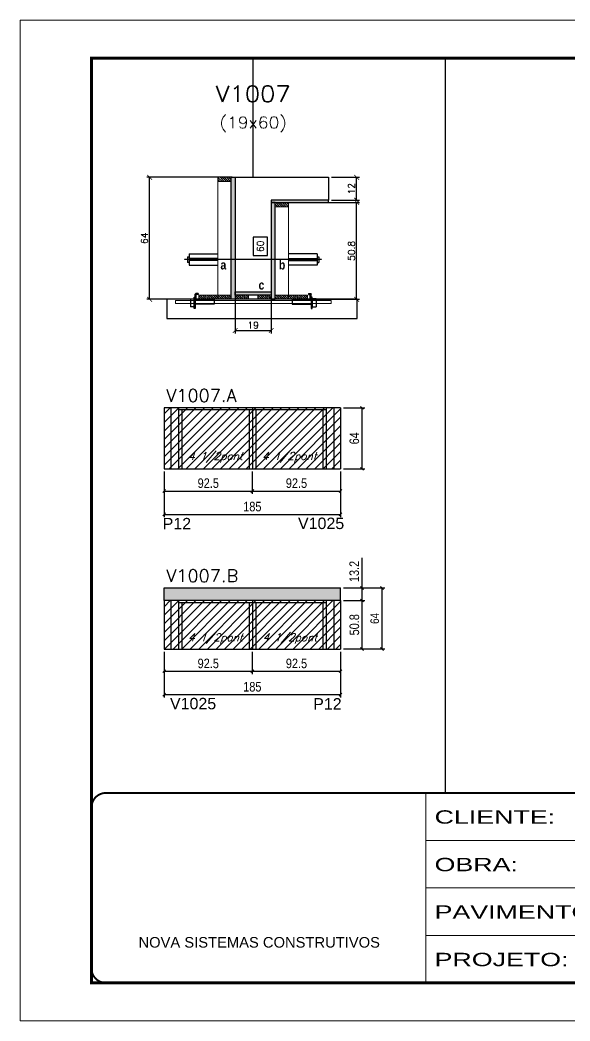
# Model space of a CAD drawing. Extents: x -20960 to -5926, y -2106 to 21915.
# Drawn here: x -10608 to -10032, y 17420 to 18470 of the extents above; entities that cross this region are included whole.
import ezdxf
from ezdxf.enums import TextEntityAlignment as Align

# ---------------------------------------------------------------- set-up
doc = ezdxf.new("R2010")
doc.units = 0
for name, pattern in [('CONTINUO', [0]), ('DASHED', [0.75, 0.5, -0.25]), ('HIDDEN', [0.375, 0.25, -0.125])]:
    doc.linetypes.add(name, pattern=pattern)
for name, color, linetype in [('5', 5, 'Continuous'), ('barrote', 251, 'Continuous'), ('COTA', 241, 'Continuous'), ('Cota Seção (2x)', 4, 'Continuous'), ('detalhes', 4, 'Continuous'), ('Painéis', 200, 'Continuous'), ('presilha', 1, 'Continuous'), ('Reaproveitamento', 251, 'Continuous'), ('SARR_2.2x7', 40, 'Continuous'), ('SARR_3.5x7', 81, 'Continuous'), ('TENSOR', 3, 'Continuous'), ('texto', 7, 'Continuous'), ('Texto de Titulo', 7, 'Continuous'), ('Texto Qtd Sarr', 242, 'Continuous')]:
    doc.layers.add(name, color=color, linetype=linetype)
for name, color, linetype, lineweight in [('CONCRETO', 251, 'Continuous', 25), ('Folhas', 255, 'Continuous', 9), ('Hachura', 251, 'Continuous', 9), ('Madeira', 126, 'Continuous', 18), ('SARRAFO DE PRESSAO', 251, 'DASHED', 9), ('SCO-___-LAJ', 2, 'Continuous', 0), ('Texto Seção', 7, 'Continuous', 15)]:
    doc.layers.add(name, color=color, linetype=linetype, lineweight=lineweight)
doc.styles.add('ARIAL', font='arial.ttf')
doc.styles.add('COTA TECNICA', font='techl___.ttf', dxfattribs={"height": 10})
doc.styles.add('COTA TECNICA-50', font='techl___.ttf', dxfattribs={"height": 9})
doc.styles.add('REGUA-120', font='ROMANS.shx', dxfattribs={"height": 15})
doc.styles.add('Romans', font='romans.shx')
doc.styles.get("Standard").update_dxf_attribs({"font": 'arial.ttf'})
doc.styles.add('TECNICA', font='techb___.ttf', dxfattribs={"height": 10})
doc.styles.add('Tecnologia', font='')
doc.styles.get('Tecnologia').set_extended_font_data('Forgotten Futurist')
doc.dimstyles.new('COTA PAINEL-50', dxfattribs={"dimtxt": 9, "dimasz": 3, "dimexe": 3, "dimexo": 3, "dimgap": 3, "dimtad": 1, "dimdec": 1, "dimzin": 12, "dimdsep": 46, "dimtxsty": 'COTA TECNICA-50', "dimblk1": 'OBLIQUE', "dimblk2": 'OBLIQUE', "dimsah": 1, "dimcen": 0.9, "dimclrd": 4, "dimclre": 4, "dimclrt": 240, "dimadec": 1, "dimazin": 3, "dimtfac": 1, "dimtdec": 1, "dimtmove": 0, "dimatfit": 3, "dimfxl": 1, "dimtolj": 1, "dimtzin": 12, "dimarcsym": 0})
doc.dimstyles.new('Cota Seção (2x)', dxfattribs={"dimtxt": 7, "dimasz": 5, "dimexe": 3, "dimexo": 3, "dimgap": 2, "dimtad": 3, "dimdec": 1, "dimlfac": 0.5, "dimzin": 12, "dimdsep": 46, "dimtxsty": 'Romans', "dimblk": 'ARCHTICK', "dimcen": 0, "dimclrd": 4, "dimclre": 4, "dimclrt": 1, "dimadec": 1, "dimazin": 3, "dimtfac": 1, "dimtdec": 1, "dimtmove": 0, "dimatfit": 3, "dimldrblk": 'OBLIQUE', "dimfxl": 1, "dimtolj": 1, "dimtzin": 12, "dimarcsym": 0})
doc.dimstyles.new('Cota Seção interna', dxfattribs={"dimtxt": 7, "dimasz": 6, "dimexe": 0.18, "dimexo": 2, "dimgap": -4, "dimtad": 3, "dimdec": 1, "dimlfac": 0.5, "dimzin": 12, "dimdsep": 46, "dimtxsty": 'Romans', "dimblk": 'ARCHTICK', "dimcen": 0.09, "dimse1": 1, "dimse2": 1, "dimsd1": 1, "dimsd2": 1, "dimclrd": 180, "dimclre": 5, "dimclrt": 1, "dimadec": 0, "dimazin": 3, "dimtfac": 1, "dimtdec": 1, "dimtofl": 0, "dimtmove": 0, "dimatfit": 3, "dimldrblk": 'ARCHTICK', "dimfxl": 1, "dimtolj": 1, "dimtzin": 0, "dimarcsym": 0})
doc.dimstyles.new('PAINEL', dxfattribs={"dimtxt": 10, "dimasz": 3, "dimexe": 3, "dimexo": 3, "dimgap": 3, "dimtad": 1, "dimdec": 1, "dimzin": 12, "dimdsep": 46, "dimtxsty": 'COTA TECNICA', "dimblk1": 'OBLIQUE', "dimblk2": 'OBLIQUE', "dimsah": 1, "dimcen": 0.9, "dimclrd": 4, "dimclre": 4, "dimclrt": 240, "dimadec": 1, "dimazin": 3, "dimtfac": 1, "dimtdec": 1, "dimtmove": 0, "dimatfit": 3, "dimfxl": 1, "dimtolj": 1, "dimtzin": 12, "dimarcsym": 0})
pattern_1 = [(315, (12573.6271, 9947.0219), (1.12253202, 1.12253202), [])]
pattern_2 = [(315, (12573.6271, 9873.4219), (1.12253202, 1.12253202), [])]

# ---------------------------------------------------------------- blocks, each defined once
blk = doc.blocks.new('9999999999')
at = {"color": 30, "linetype": 'CONTINUO'}
for p, q in [((98564.6, 34230.2), (98564.6, 34429.4)), ((98564.6, 34379.6), (99584, 34379.6)), ((98564.6, 34329.8), (99488, 34329.8)), ((98564.6, 34280), (99488, 34280))]:
    blk.add_line(p, q, dxfattribs=at)
at = {"color": 30, "linetype": 'CONTINUO', "const_width": 2}
blk.add_lwpolyline([(99584, 34230.2), (99584, 34414.4, 0.414214), (99569, 34429.4), (98229, 34429.4, 0.414214), (98214, 34414.4), (98214, 34245.2, 0.414214), (98229, 34230.2), (99584, 34230.2)], format="xyb", dxfattribs=at)
at = {"layer": 'Folhas'}
blk.add_lwpolyline([(98139, 34190.2), (99624, 34190.2), (99624, 35240.2), (98139, 35240.2)], close=True, dxfattribs=at)
at = {"layer": 'Folhas', "color": 30, "const_width": 3}
blk.add_lwpolyline([(98214, 34230.2), (99584, 34230.2), (99584, 35200.2), (98214, 35200.2)], close=True, dxfattribs=at)
at = {"color": 7, "linetype": 'Continuous', "ltscale": 5, "style": 'ARIAL'}
blk.add_text('NOVA SISTEMAS CONSTRUTIVOS', height=11.059, dxfattribs=at).set_placement((98263.2, 34267.2))
at = {"layer": 'Folhas', "color": 7, "style": 'Tecnologia', "width": 1.5}
for s, p in [('CLIENTE:', (98573.7, 34397.2)), ('OBRA:', (98573.7, 34347.3)), ('PAVIMENTO:', (98573.7, 34297.5)), ('PROJETO:', (98573.7, 34247.7))]:
    blk.add_text(s, height=14, dxfattribs=at).set_placement(p)
blk = doc.blocks.new('titulo1')
at = {"layer": 'Defpoints', "color": 252, "linetype": 'HIDDEN', "ltscale": 2}
blk.add_line((0, 0), (0, 125), dxfattribs=at)
at = {"layer": 'Defpoints', "style": 'Romans', "oblique": 15}
blk.add_attdef('FOLHA', text='', height=10, dxfattribs=at).set_placement((0, 15.6), align=Align.MIDDLE_CENTER)
at = {"layer": 'Texto Qtd Sarr', "color": 3, "style": 'Romans', "oblique": 15}
for tag, height, p in [('TITULO', 17, (0, 71.4)), ('SEÇÃO', 12, (0, 41.5))]:
    blk.add_attdef(tag, text='', height=height, dxfattribs=at).set_placement(p, align=Align.MIDDLE_CENTER)
blk = doc.blocks.new('_ArchTick')
at = {"color": 0, "linetype": 'ByBlock', "const_width": 0.15}
blk.add_lwpolyline([(-0.5, -0.5), (0.5, 0.5)], dxfattribs=at)
blk = doc.blocks.new('*D6729')
at = {"layer": 'COTA', "color": 4, "lineweight": -2, "transparency": 16777216}
for p, q in [((-10386, 18304.7), (-10475.6, 18304.7)), ((-10472.6, 18176.7), (-10472.6, 18304.7)), ((-10424, 18176.7), (-10475.6, 18176.7))]:
    blk.add_line(p, q, dxfattribs=at)
at = {"layer": 'Defpoints', "color": 0, "transparency": 16777216}
for p in [(-10472.6, 18304.7), (-10383, 18304.7), (-10421, 18176.7)]:
    blk.add_point(p, dxfattribs=at)
at = {"layer": 'COTA', "color": 4, "lineweight": -2, "transparency": 16777216, "xscale": 5, "yscale": 5, "zscale": 5}
for p, rotation in [((-10472.6, 18304.7), 90), ((-10472.6, 18176.7), 270)]:
    blk.add_blockref('_ArchTick', p, dxfattribs=dict(at, rotation=rotation))
at = {"layer": 'COTA', "color": 1, "transparency": 16777216, "insert": (-10478.1, 18240.7), "char_height": 7, "attachment_point": 5, "rotation": 90, "style": 'Romans'}
blk.add_mtext('\\A1;64', dxfattribs=at)
blk = doc.blocks.new('_Oblique')
at = {"color": 0, "linetype": 'ByBlock', "lineweight": -2}
blk.add_line((-0.5, -0.5), (0.5, 0.5), dxfattribs=at)
blk = doc.blocks.new('*D6730')
at = {"layer": 'COTA', "color": 4, "lineweight": -2, "transparency": 16777216}
for p, q in [((-10324, 18278.3), (-10252.5, 18278.3)), ((-10255.5, 18176.7), (-10255.5, 18278.3)), ((-10304, 18176.7), (-10252.5, 18176.7))]:
    blk.add_line(p, q, dxfattribs=at)
at = {"layer": 'Defpoints', "color": 0, "transparency": 16777216}
for p in [(-10327, 18278.3), (-10255.5, 18278.3), (-10307, 18176.7)]:
    blk.add_point(p, dxfattribs=at)
at = {"layer": 'COTA', "color": 4, "lineweight": -2, "transparency": 16777216, "xscale": 5, "yscale": 5, "zscale": 5}
for p, rotation in [((-10255.5, 18278.3), 90), ((-10255.5, 18176.7), 270)]:
    blk.add_blockref('_ArchTick', p, dxfattribs=dict(at, rotation=rotation))
at = {"layer": 'COTA', "color": 1, "transparency": 16777216, "insert": (-10261, 18227.5), "char_height": 7, "attachment_point": 5, "rotation": 90, "style": 'Romans'}
blk.add_mtext('\\A1;50.8', dxfattribs=at)
blk = doc.blocks.new('*D6731')
at = {"layer": 'Cota Seção (2x)', "color": 180, "lineweight": -2, "transparency": 16777216}
for p, q in [((-10349, 18241.8), (-10364, 18241.8)), ((-10364, 18241.8), (-10364, 18222.8)), ((-10349, 18222.8), (-10349, 18241.8)), ((-10364, 18222.8), (-10349, 18222.8))]:
    blk.add_line(p, q, dxfattribs=at)
at = {"layer": 'Defpoints', "color": 0, "transparency": 16777216}
for p in [(-10345, 18304.7), (-10345, 18304.7), (-10345, 18184.7)]:
    blk.add_point(p, dxfattribs=at)
at = {"layer": 'Cota Seção (2x)', "color": 1, "transparency": 16777216, "insert": (-10356.5, 18232.3), "char_height": 7, "attachment_point": 5, "rotation": 90, "style": 'Romans'}
blk.add_mtext('\\A1;60', dxfattribs=at)
blk = doc.blocks.new('PRESILHA METÁLICA 1')
at = {"layer": 'presilha'}
for p, q in [((7.5, 10.6), (7.5, 19.9)), ((12, 21), (8.6, 21)), ((9, 11.6), (9, 18.9)), ((12, 19.5), (9.6, 19.5)), ((12, 21), (12, 19.5)), ((0, 13), (6, 13)), ((0, 13), (0, 0)), ((6, 0), (0, 0)), ((6, 15.5), (7.5, 15.5)), ((6, -2.5), (6, 15.5)), ((6, 13), (6, 0)), ((7.5, 15.5), (7.5, -2.5)), ((37.5, 4.1), (7.5, 4.1)), ((37.5, 11), (9.6, 11)), ((37.5, 11), (37.5, 4.1)), ((7.5, -2.5), (6, -2.5))]:
    blk.add_line(p, q, dxfattribs=at)
for centre, radius, start, end in [((8.6, 19.9), 1.14, 90, 180), ((9.6, 18.9), 0.57, 90, 180), ((9.6, 11.6), 0.57, 180, 270)]:
    blk.add_arc(centre, radius, start, end, dxfattribs=at)
blk = doc.blocks.new('*D6732')
at = {"layer": 'COTA', "color": 4, "lineweight": -2, "transparency": 16777216}
for p, q in [((-10383, 18178.1), (-10383, 18141)), ((-10345, 18178.1), (-10345, 18141)), ((-10383, 18144), (-10345, 18144))]:
    blk.add_line(p, q, dxfattribs=at)
at = {"layer": 'Defpoints', "color": 0, "transparency": 16777216}
for p in [(-10383, 18181.1), (-10345, 18181.1), (-10345, 18144)]:
    blk.add_point(p, dxfattribs=at)
at = {"layer": 'COTA', "color": 4, "lineweight": -2, "transparency": 16777216, "xscale": 5, "yscale": 5, "zscale": 5, "rotation": 180}
blk.add_blockref('_ArchTick', (-10383, 18144), dxfattribs=at)
at = {"layer": 'COTA', "color": 4, "lineweight": -2, "transparency": 16777216, "xscale": 5, "yscale": 5, "zscale": 5}
blk.add_blockref('_ArchTick', (-10345, 18144), dxfattribs=at)
at = {"layer": 'COTA', "color": 1, "transparency": 16777216, "insert": (-10364, 18149.5), "char_height": 7, "attachment_point": 5, "style": 'Romans'}
blk.add_mtext('\\A1;19', dxfattribs=at)
blk = doc.blocks.new('*D6733')
at = {"layer": 'COTA', "color": 4, "linetype": 'ByBlock', "lineweight": -2, "transparency": 16777216}
for p, q in [((-10269.4, 18062.9), (-10246.8, 18062.9)), ((-10249.8, 17998.9), (-10249.8, 18062.9)), ((-10269.4, 17998.9), (-10246.8, 17998.9))]:
    blk.add_line(p, q, dxfattribs=at)
at = {"layer": 'Defpoints', "color": 0, "linetype": 'ByBlock', "transparency": 16777216}
for p in [(-10272.4, 18062.9), (-10249.8, 18062.9), (-10272.4, 17998.9)]:
    blk.add_point(p, dxfattribs=at)
at = {"layer": 'COTA', "color": 4, "linetype": 'ByBlock', "lineweight": -2, "transparency": 16777216, "xscale": 3, "yscale": 3, "zscale": 3}
for p, rotation in [((-10249.8, 18062.9), 90), ((-10249.8, 17998.9), 270)]:
    blk.add_blockref('_Oblique', p, dxfattribs=dict(at, rotation=rotation))
at = {"layer": 'COTA', "color": 240, "linetype": 'ByBlock', "transparency": 16777216, "insert": (-10257.9, 18030.9), "char_height": 10, "attachment_point": 5, "rotation": 90, "style": 'COTA TECNICA'}
blk.add_mtext('\\A1;64', dxfattribs=at)
blk = doc.blocks.new('*D6754')
at = {"layer": 'COTA', "color": 4, "lineweight": -2, "transparency": 16777216}
for p, q in [((-10457.4, 17995.9), (-10457.4, 17972.6)), ((-10364.9, 17995.9), (-10364.9, 17972.6)), ((-10457.4, 17975.6), (-10364.9, 17975.6))]:
    blk.add_line(p, q, dxfattribs=at)
at = {"layer": 'Defpoints', "color": 0, "transparency": 16777216}
for p in [(-10457.4, 17998.9), (-10364.9, 17998.9), (-10364.9, 17975.6)]:
    blk.add_point(p, dxfattribs=at)
at = {"layer": 'COTA', "color": 4, "lineweight": -2, "transparency": 16777216, "xscale": 3, "yscale": 3, "zscale": 3, "rotation": 180}
blk.add_blockref('_Oblique', (-10457.4, 17975.6), dxfattribs=at)
at = {"layer": 'COTA', "color": 4, "lineweight": -2, "transparency": 16777216, "xscale": 3, "yscale": 3, "zscale": 3}
blk.add_blockref('_Oblique', (-10364.9, 17975.6), dxfattribs=at)
at = {"layer": 'COTA', "color": 240, "transparency": 16777216, "insert": (-10411.1, 17983.8), "char_height": 10, "attachment_point": 5, "style": 'COTA TECNICA'}
blk.add_mtext('\\A1;92.5', dxfattribs=at)
blk = doc.blocks.new('*D6755')
at = {"layer": 'COTA', "color": 4, "lineweight": -2, "transparency": 16777216}
for p, q in [((-10364.9, 17995.9), (-10364.9, 17972.6)), ((-10272.4, 17995.9), (-10272.4, 17972.6)), ((-10364.9, 17975.6), (-10272.4, 17975.6))]:
    blk.add_line(p, q, dxfattribs=at)
at = {"layer": 'Defpoints', "color": 0, "transparency": 16777216}
for p in [(-10364.9, 17998.9), (-10272.4, 17998.9), (-10272.4, 17975.6)]:
    blk.add_point(p, dxfattribs=at)
at = {"layer": 'COTA', "color": 4, "lineweight": -2, "transparency": 16777216, "xscale": 3, "yscale": 3, "zscale": 3, "rotation": 180}
blk.add_blockref('_Oblique', (-10364.9, 17975.6), dxfattribs=at)
at = {"layer": 'COTA', "color": 4, "lineweight": -2, "transparency": 16777216, "xscale": 3, "yscale": 3, "zscale": 3}
blk.add_blockref('_Oblique', (-10272.4, 17975.6), dxfattribs=at)
at = {"layer": 'COTA', "color": 240, "transparency": 16777216, "insert": (-10318.6, 17983.8), "char_height": 10, "attachment_point": 5, "style": 'COTA TECNICA'}
blk.add_mtext('\\A1;92.5', dxfattribs=at)
blk = doc.blocks.new('*D6756')
at = {"layer": 'COTA', "color": 4, "lineweight": -2, "ltscale": 25, "transparency": 16777216}
for p, q in [((-10457.4, 17995.9), (-10457.4, 17948.1)), ((-10272.4, 17995.9), (-10272.4, 17948.1)), ((-10457.4, 17951.1), (-10272.4, 17951.1))]:
    blk.add_line(p, q, dxfattribs=at)
at = {"layer": 'Defpoints', "color": 0, "ltscale": 25, "transparency": 16777216}
for p in [(-10457.4, 17998.9), (-10272.4, 17998.9), (-10272.4, 17951.1)]:
    blk.add_point(p, dxfattribs=at)
at = {"layer": 'COTA', "color": 4, "lineweight": -2, "ltscale": 25, "transparency": 16777216, "xscale": 3, "yscale": 3, "zscale": 3, "rotation": 180}
blk.add_blockref('_Oblique', (-10457.4, 17951.1), dxfattribs=at)
at = {"layer": 'COTA', "color": 4, "lineweight": -2, "ltscale": 25, "transparency": 16777216, "xscale": 3, "yscale": 3, "zscale": 3}
blk.add_blockref('_Oblique', (-10272.4, 17951.1), dxfattribs=at)
at = {"layer": 'COTA', "color": 240, "ltscale": 25, "transparency": 16777216, "insert": (-10364.9, 17959.2), "char_height": 10, "attachment_point": 5, "style": 'COTA TECNICA'}
blk.add_mtext('\\A1;185', dxfattribs=at)
blk = doc.blocks.new('*D6734')
at = {"layer": 'COTA', "color": 4, "linetype": 'ByBlock', "lineweight": -2, "transparency": 16777216}
for p, q in [((-10269.4, 17860.7), (-10246.8, 17860.7)), ((-10249.8, 17809.9), (-10249.8, 17860.7)), ((-10269.4, 17809.9), (-10246.8, 17809.9))]:
    blk.add_line(p, q, dxfattribs=at)
at = {"layer": 'Defpoints', "color": 0, "linetype": 'ByBlock', "transparency": 16777216}
for p in [(-10272.4, 17860.7), (-10249.8, 17860.7), (-10272.4, 17809.9)]:
    blk.add_point(p, dxfattribs=at)
at = {"layer": 'COTA', "color": 4, "linetype": 'ByBlock', "lineweight": -2, "transparency": 16777216, "xscale": 3, "yscale": 3, "zscale": 3}
for p, rotation in [((-10249.8, 17860.7), 90), ((-10249.8, 17809.9), 270)]:
    blk.add_blockref('_Oblique', p, dxfattribs=dict(at, rotation=rotation))
at = {"layer": 'COTA', "color": 240, "linetype": 'ByBlock', "transparency": 16777216, "insert": (-10257.9, 17835.3), "char_height": 10, "attachment_point": 5, "rotation": 90, "style": 'COTA TECNICA'}
blk.add_mtext('\\A1;50.8', dxfattribs=at)
blk = doc.blocks.new('*D6757')
at = {"layer": 'COTA', "color": 4, "lineweight": -2, "transparency": 16777216}
for p, q in [((-10457.4, 17806.9), (-10457.4, 17783.6)), ((-10364.9, 17806.9), (-10364.9, 17783.6)), ((-10457.4, 17786.6), (-10364.9, 17786.6))]:
    blk.add_line(p, q, dxfattribs=at)
at = {"layer": 'Defpoints', "color": 0, "transparency": 16777216}
for p in [(-10457.4, 17809.9), (-10364.9, 17809.9), (-10364.9, 17786.6)]:
    blk.add_point(p, dxfattribs=at)
at = {"layer": 'COTA', "color": 4, "lineweight": -2, "transparency": 16777216, "xscale": 3, "yscale": 3, "zscale": 3, "rotation": 180}
blk.add_blockref('_Oblique', (-10457.4, 17786.6), dxfattribs=at)
at = {"layer": 'COTA', "color": 4, "lineweight": -2, "transparency": 16777216, "xscale": 3, "yscale": 3, "zscale": 3}
blk.add_blockref('_Oblique', (-10364.9, 17786.6), dxfattribs=at)
at = {"layer": 'COTA', "color": 240, "transparency": 16777216, "insert": (-10411.1, 17794.7), "char_height": 10, "attachment_point": 5, "style": 'COTA TECNICA'}
blk.add_mtext('\\A1;92.5', dxfattribs=at)
blk = doc.blocks.new('*D6758')
at = {"layer": 'COTA', "color": 4, "lineweight": -2, "transparency": 16777216}
for p, q in [((-10364.9, 17806.9), (-10364.9, 17783.6)), ((-10272.4, 17806.9), (-10272.4, 17783.6)), ((-10364.9, 17786.6), (-10272.4, 17786.6))]:
    blk.add_line(p, q, dxfattribs=at)
at = {"layer": 'Defpoints', "color": 0, "transparency": 16777216}
for p in [(-10364.9, 17809.9), (-10272.4, 17809.9), (-10272.4, 17786.6)]:
    blk.add_point(p, dxfattribs=at)
at = {"layer": 'COTA', "color": 4, "lineweight": -2, "transparency": 16777216, "xscale": 3, "yscale": 3, "zscale": 3, "rotation": 180}
blk.add_blockref('_Oblique', (-10364.9, 17786.6), dxfattribs=at)
at = {"layer": 'COTA', "color": 4, "lineweight": -2, "transparency": 16777216, "xscale": 3, "yscale": 3, "zscale": 3}
blk.add_blockref('_Oblique', (-10272.4, 17786.6), dxfattribs=at)
at = {"layer": 'COTA', "color": 240, "transparency": 16777216, "insert": (-10318.6, 17794.7), "char_height": 10, "attachment_point": 5, "style": 'COTA TECNICA'}
blk.add_mtext('\\A1;92.5', dxfattribs=at)
blk = doc.blocks.new('*D6759')
at = {"layer": 'COTA', "color": 4, "lineweight": -2, "ltscale": 25, "transparency": 16777216}
for p, q in [((-10457.4, 17806.9), (-10457.4, 17759)), ((-10272.4, 17806.9), (-10272.4, 17759)), ((-10457.4, 17762), (-10272.4, 17762))]:
    blk.add_line(p, q, dxfattribs=at)
at = {"layer": 'Defpoints', "color": 0, "ltscale": 25, "transparency": 16777216}
for p in [(-10457.4, 17809.9), (-10272.4, 17809.9), (-10272.4, 17762)]:
    blk.add_point(p, dxfattribs=at)
at = {"layer": 'COTA', "color": 4, "lineweight": -2, "ltscale": 25, "transparency": 16777216, "xscale": 3, "yscale": 3, "zscale": 3, "rotation": 180}
blk.add_blockref('_Oblique', (-10457.4, 17762), dxfattribs=at)
at = {"layer": 'COTA', "color": 4, "lineweight": -2, "ltscale": 25, "transparency": 16777216, "xscale": 3, "yscale": 3, "zscale": 3}
blk.add_blockref('_Oblique', (-10272.4, 17762), dxfattribs=at)
at = {"layer": 'COTA', "color": 240, "ltscale": 25, "transparency": 16777216, "insert": (-10364.9, 17770.2), "char_height": 10, "attachment_point": 5, "style": 'COTA TECNICA'}
blk.add_mtext('\\A1;185', dxfattribs=at)
blk = doc.blocks.new('*D6760')
at = {"layer": 'COTA', "color": 4, "lineweight": -2, "ltscale": 25, "transparency": 16777216}
for p, q in [((-10249.8, 17873.9), (-10249.8, 17905.6)), ((-10269.4, 17873.9), (-10246.8, 17873.9)), ((-10249.8, 17860.7), (-10249.8, 17873.9)), ((-10269.4, 17860.7), (-10246.8, 17860.7))]:
    blk.add_line(p, q, dxfattribs=at)
at = {"layer": 'Defpoints', "color": 0, "ltscale": 25, "transparency": 16777216}
for p in [(-10272.4, 17873.9), (-10249.8, 17873.9), (-10272.4, 17860.7)]:
    blk.add_point(p, dxfattribs=at)
at = {"layer": 'COTA', "color": 4, "lineweight": -2, "ltscale": 25, "transparency": 16777216, "xscale": 3, "yscale": 3, "zscale": 3}
for p, rotation in [((-10249.8, 17873.9), 90), ((-10249.8, 17860.7), 270)]:
    blk.add_blockref('_Oblique', p, dxfattribs=dict(at, rotation=rotation))
at = {"layer": 'COTA', "color": 240, "ltscale": 25, "transparency": 16777216, "insert": (-10258, 17891.2), "char_height": 10, "attachment_point": 5, "rotation": 90, "style": 'COTA TECNICA'}
blk.add_mtext('\\A1;13.2', dxfattribs=at)
blk = doc.blocks.new('*D6761')
at = {"layer": 'COTA', "color": 4, "lineweight": -2, "transparency": 16777216}
for p, q in [((-10282, 18304.7), (-10252.5, 18304.7)), ((-10255.5, 18280.7), (-10255.5, 18304.7)), ((-10282, 18280.7), (-10252.5, 18280.7))]:
    blk.add_line(p, q, dxfattribs=at)
at = {"layer": 'Defpoints', "color": 0, "transparency": 16777216}
for p in [(-10285, 18304.7), (-10255.5, 18304.7), (-10285, 18280.7)]:
    blk.add_point(p, dxfattribs=at)
at = {"layer": 'COTA', "color": 4, "lineweight": -2, "transparency": 16777216, "xscale": 5, "yscale": 5, "zscale": 5}
for p, rotation in [((-10255.5, 18304.7), 90), ((-10255.5, 18280.7), 270)]:
    blk.add_blockref('_ArchTick', p, dxfattribs=dict(at, rotation=rotation))
at = {"layer": 'COTA', "color": 1, "transparency": 16777216, "insert": (-10261, 18292.7), "char_height": 7, "attachment_point": 5, "rotation": 90, "style": 'Romans'}
blk.add_mtext('\\A1;12', dxfattribs=at)
blk = doc.blocks.new('*D6762')
at = {"layer": 'COTA', "color": 4, "lineweight": -2, "transparency": 16777216}
for p, q in [((-10269.4, 17873.9), (-10225.9, 17873.9)), ((-10228.9, 17809.9), (-10228.9, 17873.9)), ((-10269.4, 17809.9), (-10225.9, 17809.9))]:
    blk.add_line(p, q, dxfattribs=at)
at = {"layer": 'Defpoints', "color": 0, "transparency": 16777216}
for p in [(-10272.4, 17873.9), (-10228.9, 17873.9), (-10272.4, 17809.9)]:
    blk.add_point(p, dxfattribs=at)
at = {"layer": 'COTA', "color": 4, "lineweight": -2, "transparency": 16777216, "xscale": 3, "yscale": 3, "zscale": 3}
for p, rotation in [((-10228.9, 17873.9), 90), ((-10228.9, 17809.9), 270)]:
    blk.add_blockref('_Oblique', p, dxfattribs=dict(at, rotation=rotation))
at = {"layer": 'COTA', "color": 240, "transparency": 16777216, "insert": (-10236.5, 17841.9), "char_height": 9, "attachment_point": 5, "rotation": 90, "style": 'COTA TECNICA-50'}
blk.add_mtext('\\A1;64', dxfattribs=at)

msp = doc.modelspace()

# ---------------------------------------------------------------- hatches: boundary and pattern name
at = {"layer": 'COTA', "linetype": 'ByBlock'}
h = msp.add_hatch(dxfattribs=at)
h.set_pattern_fill('AR-CONC', color=256, scale=0.03)
h.set_pattern_definition([(50, (-153550.853, -6823.5096), (5.46554007, -0.47817257), [0.5715, -6.2865]), (355, (-153550.853, -6823.5096), (-1.05730264, 5.73170536), [0.4572, -5.02921753]), (100.4514447, (-153550.3974, -6823.5495), (4.40823741, 5.25353256), [0.48570026, -5.34270734]), (46.1842, (-153550.853, -6821.9856), (8.13237123, -1.26126984), [0.85725, -9.42975]), (96.6355576, (-153550.175, -6822.091), (7.122124, 7.42278374), [0.7285507, -8.01406824]), (351.184151, (-153550.853, -6821.986), (7.122124, 7.42278374), [0.685799, -7.54379196]), (21, (-153550.091, -6822.3666), (4.54843174, -3.06795595), [0.5715, -6.2865]), (326, (-153550.091, -6822.3666), (1.85406085, 5.52563898), [0.4572, -5.0292]), (71.451445, (-153549.712, -6822.6223), (6.40249258, 2.45768307), [0.48570026, -5.34269813]), (37.5, (-153550.853, -6823.5096), (0.092658098, 2.536651166), [0, -4.96824, 0, -5.1054, 0, -5.04825]), (7.5, (-153550.853, -6823.5096), (2.004589875, 3.005417245), [0, -2.91084, 0, -4.85394, 0, -1.92405]), (327.5, (-153552.5522, -6823.5096), (4.067717855, -0.17186232), [0, -1.905, 0, -5.9436, 0, -7.8867]), (317.5, (-153553.314, -6823.5096), (4.44387544, 0.76279473), [0, -2.4765, 0, -3.94716, 0, -5.6007])])
h.paths.add_polyline_path([(-10457.39, 17860.66), (-10293.39, 17860.66), (-10293.39, 17860.66), (-10272.39, 17860.66), (-10272.39, 17873.86), (-10457.39, 17873.86)])
at = {"layer": 'Hachura'}
h = msp.add_hatch(dxfattribs=at)
h.set_pattern_fill('ANSI31', color=256, scale=0.5, angle=270, style=0)
h.set_pattern_definition([(315, (12573.6271, 9997.0219), (1.12253202, 1.12253202), [])])
h.paths.add_polyline_path([(-10386.99, 18300.27), (-10386.99, 18304.67), (-10400.99, 18304.67), (-10400.99, 18300.27)])
h = msp.add_hatch(color=256, dxfattribs=at)
h.dxf.hatch_style = 1
h.paths.add_polyline_path([(-10386.99, 18304.67), (-10382.99, 18304.67), (-10382.99, 18176.67), (-10386.99, 18176.67)])
h = msp.add_hatch(color=256, dxfattribs=at)
h.dxf.hatch_style = 1
h.paths.add_polyline_path([(-10284.99, 18278.27), (-10284.99, 18280.67), (-10344.99, 18280.67), (-10344.99, 18278.27)])
h = msp.add_hatch(color=256, dxfattribs=at)
h.dxf.hatch_style = 1
h.paths.add_polyline_path([(-10341, 18278.27), (-10345, 18278.27), (-10344.99, 18176.67), (-10340.99, 18176.67)])
h = msp.add_hatch(dxfattribs=at)
h.set_pattern_fill('ANSI31', color=256, scale=0.5, angle=270, style=0)
h.set_pattern_definition([(315, (12573.6368, 9970.6219), (1.12253202, 1.12253202), [])])
h.paths.add_polyline_path([(-10341, 18273.87), (-10341, 18278.27), (-10327, 18278.27), (-10327, 18273.87)])
h = msp.add_hatch(dxfattribs=at)
h.set_pattern_fill('ANSI31', color=256, scale=0.5, angle=270, style=0)
h.set_pattern_definition(pattern_1)
h.paths.add_polyline_path([(-10420.99, 18176.67), (-10420.99, 18181.07), (-10400.99, 18181.07), (-10400.99, 18176.67)])
h = msp.add_hatch(dxfattribs=at)
h.set_pattern_fill('ANSI31', color=256, scale=0.5, angle=270, style=0)
h.set_pattern_definition(pattern_2)
h.paths.add_polyline_path([(-10386.99, 18176.67), (-10386.99, 18181.07), (-10400.99, 18181.07), (-10400.99, 18176.67)])
h = msp.add_hatch(color=256, dxfattribs=at)
h.dxf.hatch_style = 1
h.paths.add_polyline_path([(-10382.99, 18181.07), (-10382.99, 18184.67), (-10344.99, 18184.67), (-10344.99, 18181.07)])
h = msp.add_hatch(dxfattribs=at)
h.set_pattern_fill('ANSI31', color=256, scale=0.5, angle=270, style=0)
h.set_pattern_definition([(315, (12591.6271, 9873.4219), (1.12253202, 1.12253202), [])])
h.paths.add_polyline_path([(-10368.99, 18176.67), (-10368.99, 18181.07), (-10382.99, 18181.07), (-10382.99, 18176.67)])
h = msp.add_hatch(dxfattribs=at)
h.set_pattern_fill('ANSI31', color=256, scale=0.5, angle=270, style=0)
h.set_pattern_definition([(315, (12615.6268, 9873.4219), (1.12253202, 1.12253202), [])])
h.paths.add_polyline_path([(-10344.99, 18176.67), (-10344.99, 18181.07), (-10358.99, 18181.07), (-10358.99, 18176.67)])
h = msp.add_hatch(dxfattribs=at)
h.set_pattern_fill('ANSI31', color=256, scale=0.5, angle=270, style=0)
h.set_pattern_definition(pattern_2)
h.paths.add_polyline_path([(-10340.99, 18176.67), (-10340.99, 18181.07), (-10326.99, 18181.07), (-10326.99, 18176.67)])
h = msp.add_hatch(dxfattribs=at)
h.set_pattern_fill('ANSI31', color=256, scale=0.5, angle=270, style=0)
h.set_pattern_definition(pattern_1)
h.paths.add_polyline_path([(-10306.99, 18176.67), (-10306.99, 18181.07), (-10326.99, 18181.07), (-10326.99, 18176.67)])
at = {"layer": 'Reaproveitamento', "linetype": 'ByBlock'}
h = msp.add_hatch(dxfattribs=at)
h.set_pattern_fill('ANSI31', color=256, scale=2)
h.set_pattern_definition([(45, (-153425.441, -14858.516), (-4.49012806, 4.49012806), [])])
h.paths.add_polyline_path([(-10272.39, 17998.92), (-10272.39, 18062.92), (-10457.39, 18062.92), (-10457.39, 17998.92)])
h = msp.add_hatch(dxfattribs=at)
h.set_pattern_fill('ANSI31', color=256, scale=2)
h.set_pattern_definition([(45, (-153425.441, -15060.778), (-4.49012806, 4.49012806), [])])
h.paths.add_polyline_path([(-10272.39, 17809.86), (-10272.39, 17860.66), (-10457.39, 17860.66), (-10457.39, 17809.86)])

# ---------------------------------------------------------------- linework, layer by layer
at = {"ltscale": 3}
for p, q in [((-10432.99, 18221.39), (-10432.99, 18215.39)), ((-10432.99, 18221.39), (-10430.99, 18221.39)), ((-10430.99, 18224.39), (-10430.99, 18212.39)), ((-10430.99, 18224.39), (-10400.99, 18224.39)), ((-10400.99, 18219.39), (-10430.99, 18219.39)), ((-10296.99, 18224.39), (-10326.99, 18224.39)), ((-10326.99, 18219.39), (-10296.99, 18219.39)), ((-10296.99, 18224.39), (-10296.99, 18212.39)), ((-10296.99, 18221.39), (-10294.99, 18221.39)), ((-10294.99, 18221.39), (-10294.99, 18215.39)), ((-10430.99, 18215.39), (-10432.99, 18215.39)), ((-10400.99, 18217.39), (-10430.99, 18217.39)), ((-10430.99, 18212.39), (-10400.99, 18212.39)), ((-10326.99, 18217.39), (-10296.99, 18217.39)), ((-10296.99, 18212.39), (-10326.99, 18212.39)), ((-10296.99, 18215.39), (-10294.99, 18215.39))]:
    msp.add_line(p, q, dxfattribs=at)
at = {"layer": 'barrote'}
msp.add_lwpolyline([(-10454.45, 18156.67), (-10254.87, 18156.67), (-10254.87, 18176.67), (-10454.45, 18176.67)], close=True, dxfattribs=at)
at = {"layer": 'CONCRETO'}
msp.add_lwpolyline([(-10382.99, 18304.67), (-10382.99, 18304.67), (-10382.99, 18304.67), (-10382.99, 18304.67), (-10284.99, 18304.67), (-10284.99, 18280.67)], dxfattribs=at)
at = {"layer": 'COTA', "linetype": 'ByBlock'}
for p, q in [((-10162.75, 18429.67), (-10162.75, 17658.91)), ((-10457.39, 17860.66), (-10457.39, 17873.86)), ((-10457.39, 17873.86), (-10272.39, 17873.86)), ((-10272.39, 17860.66), (-10272.39, 17873.86))]:
    msp.add_line(p, q, dxfattribs=at)
at = {"layer": 'Madeira'}
for points in [[(-10386.99, 18300.27), (-10386.99, 18304.67), (-10400.99, 18304.67), (-10400.99, 18300.27)], [(-10386.99, 18304.67), (-10400.99, 18304.67), (-10400.99, 18176.67), (-10386.99, 18176.67)], [(-10341, 18273.87), (-10341, 18278.27), (-10327, 18278.27), (-10327, 18273.87)], [(-10341, 18278.27), (-10327, 18278.27), (-10326.99, 18176.67), (-10340.99, 18176.67)], [(-10420.99, 18176.67), (-10420.99, 18181.07), (-10400.99, 18181.07), (-10400.99, 18176.67)], [(-10386.99, 18176.67), (-10386.99, 18181.07), (-10400.99, 18181.07), (-10400.99, 18176.67)], [(-10368.99, 18176.67), (-10368.99, 18181.07), (-10382.99, 18181.07), (-10382.99, 18176.67)], [(-10344.99, 18176.67), (-10344.99, 18181.07), (-10358.99, 18181.07), (-10358.99, 18176.67)], [(-10340.99, 18176.67), (-10340.99, 18181.07), (-10326.99, 18181.07), (-10326.99, 18176.67)], [(-10306.99, 18176.67), (-10306.99, 18181.07), (-10326.99, 18181.07), (-10326.99, 18176.67)]]:
    msp.add_lwpolyline(points, close=True, dxfattribs=at)
at = {"layer": 'Painéis', "linetype": 'ByBlock'}
for p, q in [((-10457.39, 18062.92), (-10457.39, 17998.92)), ((-10272.39, 18062.92), (-10457.39, 18062.92)), ((-10364.89, 18062.92), (-10364.89, 17998.92)), ((-10272.39, 18062.92), (-10272.39, 17998.92)), ((-10457.39, 17998.92), (-10272.39, 17998.92)), ((-10457.39, 17860.66), (-10457.39, 17809.86)), ((-10272.39, 17860.66), (-10457.39, 17860.66)), ((-10364.89, 17860.66), (-10364.89, 17809.86)), ((-10272.39, 17860.66), (-10272.39, 17809.86)), ((-10457.39, 17809.86), (-10272.39, 17809.86))]:
    msp.add_line(p, q, dxfattribs=at)
at = {"layer": 'Painéis'}
for points in [[(-10386.99, 18304.67), (-10382.99, 18304.67), (-10382.99, 18176.67), (-10386.99, 18176.67)], [(-10284.99, 18278.27), (-10284.99, 18280.67), (-10344.99, 18280.67), (-10344.99, 18278.27)], [(-10341, 18278.27), (-10345, 18278.27), (-10344.99, 18176.67), (-10340.99, 18176.67)], [(-10382.99, 18181.07), (-10382.99, 18184.67), (-10344.99, 18184.67), (-10344.99, 18181.07)]]:
    msp.add_lwpolyline(points, close=True, dxfattribs=at)
at = {"layer": 'SARR_2.2x7', "linetype": 'Continuous'}
for p, q in [((-10450.39, 18062.92), (-10450.39, 17998.92)), ((-10287.39, 18060.72), (-10442.39, 18060.72)), ((-10279.39, 18062.92), (-10279.39, 17998.92)), ((-10450.39, 17860.66), (-10450.39, 17809.86)), ((-10279.39, 17860.66), (-10279.39, 17809.86)), ((-10287.39, 17858.46), (-10442.39, 17858.46))]:
    msp.add_line(p, q, dxfattribs=at)
at = {"layer": 'SARR_3.5x7'}
for p, q in [((-10442.39, 18062.92), (-10442.39, 17998.92)), ((-10438.89, 18060.72), (-10438.89, 17998.92)), ((-10368.39, 18060.72), (-10368.39, 17998.92)), ((-10361.39, 18060.72), (-10361.39, 17998.92)), ((-10290.89, 18060.72), (-10290.89, 17998.92)), ((-10287.39, 18062.92), (-10287.39, 17998.92)), ((-10442.39, 17860.66), (-10442.39, 17809.86)), ((-10287.39, 17860.66), (-10287.39, 17809.86)), ((-10438.89, 17858.46), (-10438.89, 17809.86)), ((-10368.39, 17858.46), (-10368.39, 17809.86)), ((-10361.39, 17858.46), (-10361.39, 17809.86)), ((-10290.89, 17858.46), (-10290.89, 17809.86))]:
    msp.add_line(p, q, dxfattribs=at)
at = {"layer": 'SCO-___-LAJ', "color": 1}
msp.add_lwpolyline([(-10445.45, 18175.33), (-10282.18, 18175.33), (-10282.18, 18172.13), (-10445.45, 18172.13)], close=True, dxfattribs=at)
at = {"layer": 'TENSOR', "linetype": 'HIDDEN', "ltscale": 0.5}
msp.add_line((-10291.99, 18218.39), (-10436.3, 18218.39), dxfattribs=at)

# ---------------------------------------------------------------- block references
at = {"layer": 'presilha', "yscale": 0.6666666666666666, "zscale": 0.6666666666666666}
for p, xscale in [((-10429.86, 18168.7), 0.6666666666666666), ((-10298.13, 18168.7), -0.6666666666666666)]:
    msp.add_blockref('PRESILHA METÁLICA 1', p, dxfattribs=dict(at, xscale=xscale))
at = {"layer": 'SARRAFO DE PRESSAO', "color": 6, "linetype": 'ByBlock'}
msp.add_blockref('9999999999', (-108747.48, -16770.54), dxfattribs=at)
at = {"layer": 'Texto Seção'}
ref = msp.add_blockref('titulo1', (-10363.99, 18304.67), dxfattribs=at)
ref.add_attrib('TITULO', 'V1007', dxfattribs={"layer": 'Texto de Titulo', "color": 7, "height": 17, "style": 'Romans', "width": 1.1}).set_placement((-10363.99, 18392.17), align=Align.MIDDLE_CENTER)
ref.add_attrib('SEÇÃO', '(19x60)', dxfattribs={"layer": 'Texto de Titulo', "color": 7, "height": 12, "style": 'Romans', "width": 1.1}).set_placement((-10363.99, 18362.17), align=Align.MIDDLE_CENTER)

# ---------------------------------------------------------------- texts
at = {"layer": '5', "linetype": 'Continuous'}
for s, rotation, p in [('P12', 0.00004, (-10458.95, 17935.4)), ('V1025', 0.00004, (-10317.02, 17935.69)), ('V1025', 359.99996, (-10451.26, 17746.63)), ('P12', 359.99996, (-10301.08, 17746.33))]:
    msp.add_text(s, height=12, rotation=rotation, dxfattribs=at).set_placement(p)
at = {"layer": 'detalhes', "style": 'TECNICA'}
for s, p in [('b', (-10337.06, 18207.99)), ('a', (-10398.3, 18208)), ('c', (-10358.39, 18186.9))]:
    msp.add_text(s, height=9.6, dxfattribs=at).set_placement(p)
at = {"layer": 'texto', "color": 2, "char_height": 8, "attachment_point": 5, "style": 'Romans'}
for insert in [(-10403.64, 18010.92), (-10326.14, 18010.92), (-10403.64, 17820.81), (-10325.48, 17820.81)]:
    msp.add_mtext('{\\Q19;\\C256;4 1/2pont}', dxfattribs=dict(at, insert=insert))
at = {"layer": 'Texto Seção', "style": 'REGUA-120', "width": 1.05}
for s, p in [('V1007.A', (-10455.18, 18069.29)), ('V1007.B', (-10455.18, 17880.23))]:
    msp.add_text(s, height=13, dxfattribs=at).set_placement(p)

# ---------------------------------------------------------------- dimensions: what is measured, and where the dimension line sits
at = {"layer": 'COTA'}
for base, p1, p2, picture, middle in [((-10472.64, 18304.67), (-10420.99, 18176.67), (-10382.99, 18304.67), '*D6729', (-10478.14, 18240.67)), ((-10255.52, 18304.67), (-10284.99, 18280.67), (-10284.99, 18304.67), '*D6761', (-10261.02, 18292.67)), ((-10255.52, 18278.27), (-10306.99, 18176.67), (-10327, 18278.27), '*D6730', (-10261.02, 18227.47))]:
    dim = msp.add_linear_dim(base=base, p1=p1, p2=p2, angle=90, dimstyle='Cota Seção (2x)', dxfattribs=at)
    dim.commit()
    dim.dimension.update_dxf_attribs({"geometry": picture, "text_midpoint": middle})
for base, p1, p2, dimstyle, picture, middle in [((-10344.99, 18144.04), (-10382.99, 18181.07), (-10344.99, 18181.07), 'Cota Seção (2x)', '*D6732', (-10363.99, 18149.54)), ((-10364.89, 17975.64), (-10457.39, 17998.92), (-10364.89, 17998.92), 'PAINEL', '*D6754', (-10411.14, 17983.78)), ((-10272.39, 17975.64), (-10364.89, 17998.92), (-10272.39, 17998.92), 'PAINEL', '*D6755', (-10318.64, 17983.78)), ((-10364.89, 17786.58), (-10457.39, 17809.86), (-10364.89, 17809.86), 'PAINEL', '*D6757', (-10411.14, 17794.72)), ((-10272.39, 17786.58), (-10364.89, 17809.86), (-10272.39, 17809.86), 'PAINEL', '*D6758', (-10318.64, 17794.72))]:
    dim = msp.add_linear_dim(base=base, p1=p1, p2=p2, dimstyle=dimstyle, dxfattribs=at)
    dim.commit()
    dim.dimension.update_dxf_attribs({"geometry": picture, "text_midpoint": middle})
at = {"layer": 'COTA', "linetype": 'ByBlock'}
dim = msp.add_linear_dim(base=(-10249.77, 18062.92), p1=(-10272.39, 17998.92), p2=(-10272.39, 18062.92), angle=90, dimstyle='PAINEL', dxfattribs=at)
dim.commit()
dim.dimension.update_dxf_attribs({"geometry": '*D6733', "text_midpoint": (-10257.87, 18030.92)})
at = {"layer": 'COTA', "ltscale": 25}
for base, p1, p2, picture, middle in [((-10272.39, 17951.11), (-10457.39, 17998.92), (-10272.39, 17998.92), '*D6756', (-10364.89, 17959.24)), ((-10272.39, 17762.05), (-10457.39, 17809.86), (-10272.39, 17809.86), '*D6759', (-10364.89, 17770.18))]:
    dim = msp.add_linear_dim(base=base, p1=p1, p2=p2, dimstyle='PAINEL', dxfattribs=at)
    dim.commit()
    dim.dimension.update_dxf_attribs({"geometry": picture, "text_midpoint": middle})
dim = msp.add_linear_dim(base=(-10249.77, 17873.86), p1=(-10272.39, 17860.66), p2=(-10272.39, 17873.86), angle=90, dimstyle='PAINEL', dxfattribs=at)
dim.commit()
dim.dimension.update_dxf_attribs({"geometry": '*D6760', "text_midpoint": (-10257.99, 17891.22)})
at = {"layer": 'COTA', "color": 1}
dim = msp.add_linear_dim(base=(-10228.87, 17873.86), p1=(-10272.39, 17809.86), p2=(-10272.39, 17873.86), angle=90, dimstyle='COTA PAINEL-50', dxfattribs=at)
dim.commit()
dim.dimension.update_dxf_attribs({"geometry": '*D6762', "text_midpoint": (-10236.46, 17841.86)})
at = {"layer": 'COTA', "linetype": 'ByBlock'}
dim = msp.add_linear_dim(base=(-10249.77, 17860.66), p1=(-10272.39, 17809.86), p2=(-10272.39, 17860.66), angle=90, dimstyle='PAINEL', dxfattribs=at)
dim.commit()
dim.dimension.update_dxf_attribs({"geometry": '*D6734', "text_midpoint": (-10249.77, 17835.26), "dimtype": 160})
at = {"layer": 'Cota Seção (2x)'}
dim = msp.add_linear_dim(base=(-10345, 18304.67), p1=(-10344.99, 18184.67), p2=(-10344.99, 18304.67), angle=90, dimstyle='Cota Seção interna', dxfattribs=at)
dim.commit()
dim.dimension.update_dxf_attribs({"geometry": '*D6731', "text_midpoint": (-10345, 18232.25), "dimtype": 160})

doc.saveas('drawing.dxf')
